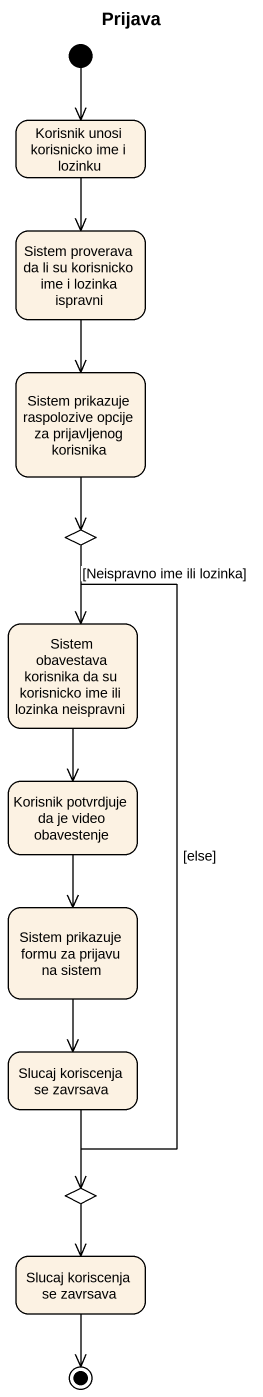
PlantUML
@startuml
title Prijava
hide empty description
state "Korisnik unosi korisnicko ime i lozinku" as Korisnik_unosi_korisnicko
state "Sistem proverava da li su korisnicko ime i lozinka ispravni" as Sistem_proverava_da_li_su
state "Sistem prikazuje raspolozive opcije za prijavljenog korisnika" as Sistem_prikazuje
state choice1 <<choice>>
state "Sistem obavestava korisnika da su korisnicko ime ili lozinka neispravni" as Sistem_obavestava_korisnika
state "Korisnik potvrdjuje da je video obavestenje" as Korisnik_potvrdjuje_da_je
state "Sistem prikazuje formu za prijavu na sistem" as Sistem_prikazuje_formu_za
state "Slucaj koriscenja se zavrsava" as Slucaj_koriscenja_se
state choice2 <<choice>>
state "Slucaj koriscenja se zavrsava" as Slucaj_koriscenja_se_2
[*] --> Korisnik_unosi_korisnicko
Korisnik_unosi_korisnicko --> Sistem_proverava_da_li_su
Sistem_proverava_da_li_su --> Sistem_prikazuje
Sistem_prikazuje --> choice1
choice1 --> Sistem_obavestava_korisnika : [Neispravno ime ili lozinka]
choice1 --> choice2 : [else]
Sistem_obavestava_korisnika --> Korisnik_potvrdjuje_da_je
Korisnik_potvrdjuje_da_je --> Sistem_prikazuje_formu_za
Sistem_prikazuje_formu_za --> Slucaj_koriscenja_se
Slucaj_koriscenja_se --> choice2
choice2 --> Slucaj_koriscenja_se_2
Slucaj_koriscenja_se_2 --> [*]
@enduml
